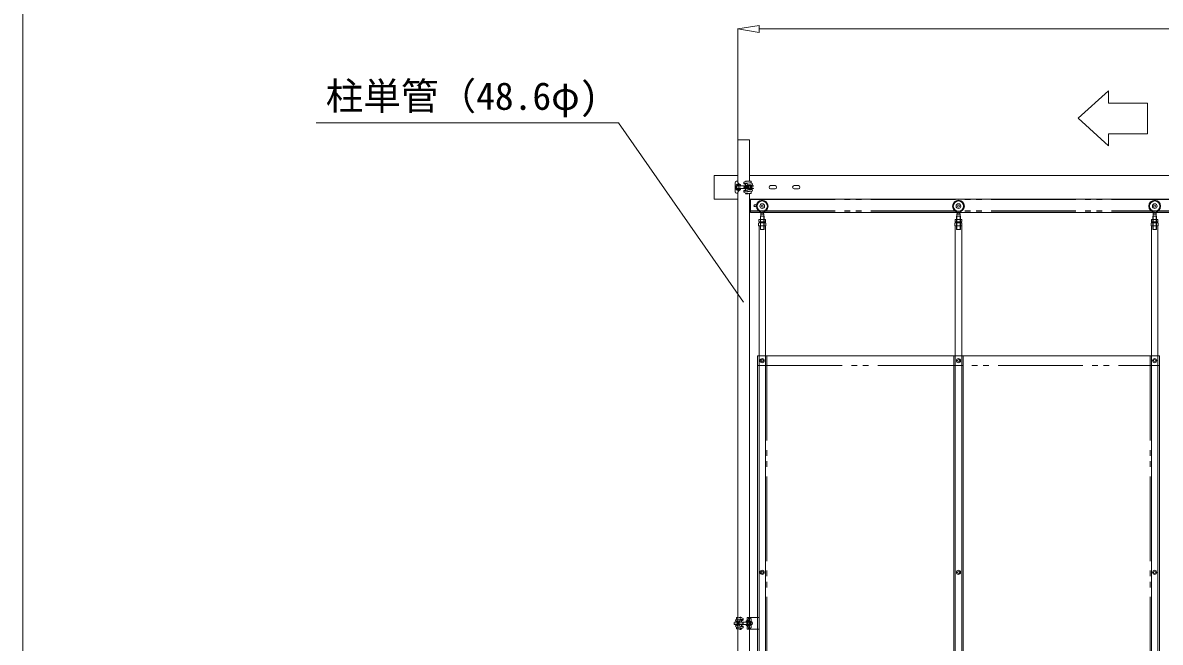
# Model space of a CAD drawing. Units: millimetres, scale not verified. Extents: x -9305 to 9305, y -6415 to 6415.
# Drawn here: x -9305 to -4464, y -846 to 1789 of the extents above; entities that cross this region are included whole.
import ezdxf
from ezdxf.enums import TextEntityAlignment as Align

# ---------------------------------------------------------------- set-up
doc = ezdxf.new("R2010")
doc.units = ezdxf.units.MM
doc.header["$LTSCALE"] = 40
doc.linetypes.add('CHAIN2', pattern=[12, 9, -1, 1, -1])
doc.linetypes.add('DOUBLE_CHAIN2', pattern=[12.8, 9, -1, 0.6, -0.6, 0.6, -1])
for name, color, linetype, lineweight in [('0-0_0', 7, 'Continuous', 9), ('0-3_CLGS-36', 7, 'Continuous', 9), ('0-6_TEXT', 7, 'Continuous', 9), ('0-9_寸法', 7, 'Continuous', 9)]:
    doc.layers.add(name, color=color, linetype=linetype, lineweight=lineweight)
doc.styles.add('ＭＳ ゴシック', font='')
doc.styles.get('ＭＳ ゴシック').set_extended_font_data('MS Gothic')

msp = doc.modelspace()

# ---------------------------------------------------------------- linework, layer by layer
at = {"layer": '0-0_0'}
for p, q in [((-9304.61, 6414.98), (-9304.61, -6414.98)), ((-4685.1, 1265.49), (-4814.04, 1382.49))]:
    msp.add_line(p, q, dxfattribs=at)
at = {"layer": '0-3_CLGS-36'}
for p, q in [((-6261.42, 1114.6), (-6261.42, 1290.44)), ((-6261.42, 1290.44), (-6212.82, 1290.44)), ((-6212.82, 1290.44), (-6212.82, 1115.49)), ((-6363.12, 1139.3), (-6261.42, 1139.3)), ((-6363.12, 1139.3), (-6363.12, 1039.3)), ((-6261.89, 1114.6), (-6267.39, 1114.6)), ((-6212.82, 1139.3), (-2711.44, 1139.3)), ((-6204.91, 1115.42), (-6204.91, 1108.16)), ((-6272.89, 1109.1), (-6272.89, 1069.5)), ((-6269.37, 1083.79), (-6269.37, 1094.8)), ((-6250.89, 1100.3), (-6268.5, 1099.42)), ((-6268.5, 1079.18), (-6250.89, 1078.3)), ((-6250.71, 1096.78), (-6268.32, 1095.9)), ((-6268.32, 1082.69), (-6250.71, 1081.81)), ((-6267.72, 1083.79), (-6267.72, 1094.8)), ((-6217.38, 1094.8), (-6267.72, 1094.8)), ((-6217.3, 1083.79), (-6267.72, 1083.79)), ((-6263.54, 1100.1), (-6263.54, 1099.66)), ((-6263.54, 1094.8), (-6263.54, 1096.14)), ((-6263.54, 1082.45), (-6263.54, 1083.8)), ((-6263.54, 1078.49), (-6263.54, 1078.93)), ((-6260.24, 1074.09), (-6260.24, 1106.15)), ((-6256.94, 1094.8), (-6256.94, 1096.47)), ((-6256.94, 1082.12), (-6256.94, 1083.8)), ((-6256.94, 1078.49), (-6256.94, 1078.6)), ((-6250.71, 1096.78), (-6250.89, 1100.3)), ((-6250.89, 1078.3), (-6250.71, 1081.81)), ((-6236.8, 1108), (-6236.8, 1106.14)), ((-6236.8, 1070.6), (-6236.8, 1072.45)), ((-6235.56, 1093.7), (-6217.54, 1093.7)), ((-6234.63, 1094.8), (-6235.51, 1093.69)), ((-6234.63, 1083.79), (-6235.51, 1084.9)), ((-6235.51, 1084.9), (-6217.49, 1084.9)), ((-6230.7, 1104.72), (-6234.98, 1105.48)), ((-6230.7, 1073.87), (-6234.98, 1073.12)), ((-6228.89, 1101.05), (-6233.16, 1101.8)), ((-6228.89, 1077.54), (-6233.16, 1076.79)), ((-6223.51, 1103.46), (-6230.7, 1104.72)), ((-6223.51, 1075.14), (-6230.7, 1073.87)), ((-6228.89, 1102.56), (-6228.89, 1095.9)), ((-6228.89, 1095.9), (-6218.05, 1095.9)), ((-6228.89, 1076.04), (-6228.89, 1082.7)), ((-6228.89, 1082.7), (-6218.05, 1082.7)), ((-6227.6, 1096.65), (-6208.64, 1096.65)), ((-6227.6, 1081.94), (-6208.64, 1081.94)), ((-6218.05, 1095.9), (-6218.06, 1096.99)), ((-6218.05, 1082.7), (-6218.06, 1081.6)), ((-6216.16, 1083.83), (-6209.42, 1083.82)), ((-6216.1, 1094.8), (-6209.42, 1094.82)), ((-6206.42, 1100.28), (-6214.49, 1100.3)), ((-6214.49, 1078.3), (-6206.42, 1078.3)), ((-6206.42, 1100.28), (-6205.09, 1098.41)), ((-6206.42, 1078.29), (-6205.08, 1080.2)), ((-6205.88, 1093.7), (-6196.86, 1093.7)), ((-6205.88, 1084.9), (-6196.86, 1084.9)), ((-6205.02, 1094.8), (-6195.81, 1094.8)), ((-6205.02, 1083.8), (-6195.81, 1083.8)), ((-6204.91, 1063.17), (-6204.91, 1070.44)), ((-6195.81, 1094.8), (-6194.74, 1093.31)), ((-6195.81, 1083.8), (-6194.74, 1085.28)), ((-6122.6, 1096.65), (-6103.64, 1096.65)), ((-6122.6, 1081.94), (-6103.64, 1081.94)), ((-6022.6, 1096.65), (-6003.64, 1096.65)), ((-6022.6, 1081.94), (-6003.64, 1081.94)), ((-6363.12, 1039.3), (-6261.42, 1039.3)), ((-6267.39, 1064), (-6261.89, 1064)), ((-6261.42, -3359.13), (-6261.42, 1064)), ((-6217.89, 1062.07), (-6217.89, 1063.44)), ((-6212.82, 1063.1), (-6212.82, -3359.13)), ((-6212.82, 1039.3), (-2711.44, 1039.3)), ((-6208.12, 982.3), (-6208.12, 1039.3)), ((-6208.12, 982.3), (-2718.14, 982.3)), ((-6164.62, 975.9), (-6151.43, 975.9)), ((-6164.62, 965.9), (-6164.62, 975.9)), ((-6164.62, 974.74), (-6151.62, 974.74)), ((-6164.12, 975.9), (-6164.12, 984.63)), ((-6152.12, 975.9), (-6152.12, 984.63)), ((-6151.62, 965.9), (-6151.62, 975.9)), ((-5329.52, 975.9), (-5316.33, 975.9)), ((-5329.52, 965.9), (-5329.52, 975.9)), ((-5329.52, 974.74), (-5316.52, 974.74)), ((-5329.02, 975.9), (-5329.02, 984.63)), ((-5317.02, 975.9), (-5317.02, 984.63)), ((-5316.52, 965.9), (-5316.52, 975.9)), ((-4494.42, 975.9), (-4481.23, 975.9)), ((-4494.42, 965.9), (-4494.42, 975.9)), ((-4494.42, 974.74), (-4481.42, 974.74)), ((-4493.92, 975.9), (-4493.92, 984.63)), ((-4481.92, 975.9), (-4481.92, 984.63)), ((-4481.42, 965.9), (-4481.42, 975.9)), ((-6170.78, 938.56), (-6173.28, 937.12)), ((-6173.28, 925.56), (-6173.28, 937.12)), ((-6143.28, 925.56), (-6173.28, 925.56)), ((-6172.14, 943.56), (-6172.14, 951.51)), ((-6171.78, 942.56), (-6144.78, 942.56)), ((-6171.78, 942.56), (-6171.78, 938.56)), ((-6171.78, 938.56), (-6144.78, 938.56)), ((-6171.72, 925.56), (-6171.72, -3298.4)), ((-6147.87, 952.51), (-6168.97, 952.51)), ((-6147.87, 942.56), (-6168.97, 942.56)), ((-6166.06, 910.05), (-6166.06, 965.9)), ((-6166.06, 965.9), (-6150.18, 965.9)), ((-6164.62, 950.9), (-6166.06, 950.9)), ((-6165.78, 937.12), (-6165.78, 925.56)), ((-6165.21, 943.56), (-6165.21, 951.51)), ((-6164.81, 908.9), (-6164.81, 965.9)), ((-6158.28, 942.56), (-6164.38, 938.66)), ((-6153.28, 942.56), (-6159.38, 938.66)), ((-6151.62, 950.9), (-6150.18, 950.9)), ((-6151.43, 908.9), (-6151.43, 965.9)), ((-6151.35, 943.56), (-6151.35, 951.51)), ((-6150.77, 937.12), (-6150.77, 925.56)), ((-6150.18, 910.05), (-6150.18, 965.9)), ((-6143.28, 937.12), (-6145.78, 938.56)), ((-6144.78, 942.56), (-6144.78, 938.56)), ((-6144.52, 925.56), (-6144.52, -3298.4)), ((-6144.42, 943.56), (-6144.42, 951.51)), ((-6143.28, 925.56), (-6143.28, 937.12)), ((-5335.68, 938.56), (-5338.18, 937.12)), ((-5338.18, 925.56), (-5338.18, 937.12)), ((-5308.18, 925.56), (-5338.18, 925.56)), ((-5337.04, 943.56), (-5337.04, 951.51)), ((-5336.68, 942.56), (-5309.68, 942.56)), ((-5336.68, 942.56), (-5336.68, 938.56)), ((-5336.68, 938.56), (-5309.68, 938.56)), ((-5336.62, 925.56), (-5336.62, -3298.4)), ((-5312.77, 952.51), (-5333.87, 952.51)), ((-5312.77, 942.56), (-5333.87, 942.56)), ((-5330.96, 910.05), (-5330.96, 965.9)), ((-5330.96, 965.9), (-5315.08, 965.9)), ((-5329.52, 950.9), (-5330.96, 950.9)), ((-5330.68, 937.12), (-5330.68, 925.56)), ((-5330.11, 943.56), (-5330.11, 951.51)), ((-5329.71, 908.9), (-5329.71, 965.9)), ((-5323.18, 942.56), (-5329.28, 938.66)), ((-5318.18, 942.56), (-5324.28, 938.66)), ((-5316.52, 950.9), (-5315.08, 950.9)), ((-5316.33, 908.9), (-5316.33, 965.9)), ((-5316.25, 943.56), (-5316.25, 951.51)), ((-5315.67, 937.12), (-5315.67, 925.56)), ((-5315.08, 910.05), (-5315.08, 965.9)), ((-5308.18, 937.12), (-5310.68, 938.56)), ((-5309.68, 942.56), (-5309.68, 938.56)), ((-5309.42, 925.56), (-5309.42, -3298.4)), ((-5309.32, 943.56), (-5309.32, 951.51)), ((-5308.18, 925.56), (-5308.18, 937.12)), ((-4500.58, 938.56), (-4503.08, 937.12)), ((-4503.08, 925.56), (-4503.08, 937.12)), ((-4473.08, 925.56), (-4503.08, 925.56)), ((-4501.94, 943.56), (-4501.94, 951.51)), ((-4501.58, 942.56), (-4474.58, 942.56)), ((-4501.58, 942.56), (-4501.58, 938.56)), ((-4501.58, 938.56), (-4474.58, 938.56)), ((-4501.52, 925.56), (-4501.52, -3298.4)), ((-4477.67, 952.51), (-4498.77, 952.51)), ((-4477.67, 942.56), (-4498.77, 942.56)), ((-4495.86, 910.05), (-4495.86, 965.9)), ((-4495.86, 965.9), (-4479.98, 965.9)), ((-4494.42, 950.9), (-4495.86, 950.9)), ((-4495.58, 937.12), (-4495.58, 925.56)), ((-4495.01, 943.56), (-4495.01, 951.51)), ((-4494.61, 908.9), (-4494.61, 965.9)), ((-4488.08, 942.56), (-4494.18, 938.66)), ((-4483.08, 942.56), (-4489.18, 938.66)), ((-4481.42, 950.9), (-4479.98, 950.9)), ((-4481.23, 908.9), (-4481.23, 965.9)), ((-4481.15, 943.56), (-4481.15, 951.51)), ((-4480.57, 937.12), (-4480.57, 925.56)), ((-4479.98, 910.05), (-4479.98, 965.9)), ((-4473.08, 937.12), (-4475.58, 938.56)), ((-4474.58, 942.56), (-4474.58, 938.56)), ((-4474.32, 925.56), (-4474.32, -3298.4)), ((-4474.22, 943.56), (-4474.22, 951.51)), ((-4473.08, 925.56), (-4473.08, 937.12)), ((-6164.81, 908.9), (-6151.43, 908.9)), ((-6151.43, 908.9), (-6150.18, 910.05)), ((-5329.71, 908.9), (-5316.33, 908.9)), ((-5316.33, 908.9), (-5315.08, 910.05)), ((-4494.61, 908.9), (-4481.23, 908.9)), ((-4481.23, 908.9), (-4479.98, 910.05)), ((-6178.12, 371.6), (-4468.02, 371.6)), ((-6178.12, 371.6), (-6178.12, -3268.4)), ((-5343.02, 371.6), (-5343.02, -3268.4)), ((-5303.12, 371.6), (-5303.12, -3268.4)), ((-4468.02, 371.6), (-4468.02, -3268.4)), ((-6276.89, -761.38), (-6276.89, -768.69)), ((-6275.92, -770.04), (-6276.89, -768.69)), ((-6267.54, -760.04), (-6275.92, -760.04)), ((-6267.54, -770.04), (-6275.92, -770.04)), ((-6266.76, -761.04), (-6274.96, -761.04)), ((-6266.76, -769.04), (-6274.96, -769.04)), ((-6267.65, -741.28), (-6267.65, -747.88)), ((-6266.28, -775.04), (-6267.49, -773.31)), ((-6266.28, -755.04), (-6267.48, -756.75)), ((-6266.28, -755.04), (-6258.94, -755.03)), ((-6257.47, -760.03), (-6263.55, -760.02)), ((-6257.42, -770), (-6263.55, -770.02)), ((-6210.55, -770.04), (-6256.38, -770.04)), ((-6210.55, -760.03), (-6256.31, -760.03)), ((-6239.83, -769.04), (-6256.21, -769.04)), ((-6239.78, -761.04), (-6256.16, -761.04)), ((-6255.7, -759.04), (-6255.69, -758.04)), ((-6245.85, -759.04), (-6255.7, -759.04)), ((-6255.7, -771.04), (-6255.69, -772.03)), ((-6245.85, -771.04), (-6255.7, -771.04)), ((-6250.85, -745.15), (-6250.85, -738.04)), ((-6250.73, -752.16), (-6244.19, -751.01)), ((-6245.85, -752.98), (-6245.85, -759.04)), ((-6245.85, -754.35), (-6241.96, -753.66)), ((-6245.85, -777.09), (-6245.85, -771.04)), ((-6244.19, -751.01), (-6240.31, -750.32)), ((-6240.62, -760.04), (-6239.83, -761.04)), ((-6240.62, -770.04), (-6239.83, -769.04)), ((-6238.65, -748.04), (-6238.65, -749.72)), ((-6226.01, -758.23), (-6225.85, -755.04)), ((-6226.01, -758.23), (-6210, -759.03)), ((-6210, -771.04), (-6226.01, -771.84)), ((-6225.85, -775.04), (-6226.01, -771.84)), ((-6225.85, -755.04), (-6209.84, -755.84)), ((-6209.84, -774.24), (-6225.85, -775.04)), ((-6221.72, -740.4), (-6171.72, -740.4)), ((-6221.72, -740.4), (-6221.72, -790.4)), ((-6220.35, -760.04), (-6220.35, -758.51)), ((-6220.35, -771.56), (-6220.35, -770.04)), ((-6217.35, -778.86), (-6217.35, -749.71)), ((-6215.85, -742.04), (-6210.85, -742.04)), ((-6214.35, -755.21), (-6214.35, -755.61)), ((-6214.35, -760.04), (-6214.35, -758.81)), ((-6214.35, -771.26), (-6214.35, -770.04)), ((-6210.55, -770.04), (-6210.55, -760.03)), ((-6209.05, -770.04), (-6209.05, -760.03)), ((-6205.85, -747.04), (-6205.85, -783.04)), ((-6267.65, -788.78), (-6267.65, -782.18)), ((-6258.94, -775.03), (-6266.27, -775.03)), ((-6255.85, -789.78), (-6255.85, -788.54)), ((-6250.85, -793.54), (-6250.85, -785.04)), ((-6250.73, -777.91), (-6244.19, -779.06)), ((-6245.85, -775.72), (-6241.96, -776.41)), ((-6244.19, -779.06), (-6240.31, -779.74)), ((-6238.65, -782.04), (-6238.65, -780.35)), ((-6221.72, -790.4), (-6171.72, -790.4)), ((-6220.35, -774.86), (-6220.35, -774.76)), ((-6210.85, -788.04), (-6215.85, -788.04)), ((-6214.35, -774.86), (-6214.35, -774.46))]:
    msp.add_line(p, q, dxfattribs=at)
at = {"layer": '0-3_CLGS-36', "linetype": 'CHAIN2'}
msp.add_line((-6234.62, 1089.3), (-6201.62, 1089.3), dxfattribs=at)
at = {"layer": '0-3_CLGS-36', "linetype": 'DOUBLE_CHAIN2'}
for p, q in [((-6208.12, 1037.7), (-2718.14, 1037.7)), ((-6208.12, 988.3), (-2718.14, 988.3)), ((-6208.12, 983.9), (-2718.14, 983.9)), ((-6138.12, 371.6), (-6138.12, -3268.4)), ((-5343.12, 371.6), (-5343.12, -3268.4)), ((-5303.02, 371.6), (-5303.02, -3268.4)), ((-4508.02, 371.6), (-4508.02, -3268.4)), ((-6178.12, 331.6), (-4468.02, 331.6))]:
    msp.add_line(p, q, dxfattribs=at)
at = {"layer": '0-3_CLGS-36'}
for points in [[(-6222.54, 1114.6), (-6228.89, 1114.6), (-6227.79, 1115.7), (-6218.99, 1115.7), (-6218.03, 1115.14)], [(-6222.54, 1064), (-6228.06, 1064), (-6228.89, 1063.17), (-6228.89, 1062.07), (-6228.06, 1061.24), (-6218.71, 1061.24), (-6217.89, 1062.07)], [(-6164.81, 908.9), (-6166.06, 910.05), (-6150.18, 910.05)], [(-5329.71, 908.9), (-5330.96, 910.05), (-5315.08, 910.05)], [(-4494.61, 908.9), (-4495.86, 910.05), (-4479.98, 910.05)], [(-6251.62, -742.04), (-6245.85, -742.04), (-6246.85, -741.04), (-6254.85, -741.04), (-6255.72, -741.54)], [(-6251.62, -788.04), (-6246.6, -788.04), (-6245.85, -788.78), (-6245.85, -789.78), (-6246.6, -790.54), (-6255.1, -790.54), (-6255.85, -789.78)]]:
    msp.add_lwpolyline(points, dxfattribs=at)
for points in [[(-6254.74, 1102.03), (-6254.74, 1100.93), (-6255.56, 1100.1), (-6264.91, 1100.1), (-6265.74, 1100.93), (-6265.74, 1102.03), (-6264.91, 1102.85), (-6255.56, 1102.85)], [(-6254.74, 1078.21), (-6254.74, 1078.49), (-6265.74, 1078.49), (-6265.74, 1078.21), (-6264.91, 1077.39), (-6255.56, 1077.39)], [(-6222.35, -753.46), (-6222.35, -754.46), (-6221.6, -755.21), (-6213.1, -755.21), (-6212.35, -754.46), (-6212.35, -753.46), (-6213.1, -752.71), (-6221.6, -752.71)], [(-6222.35, -775.11), (-6222.35, -774.86), (-6212.35, -774.86), (-6212.35, -775.11), (-6213.1, -775.86), (-6221.6, -775.86)]]:
    msp.add_lwpolyline(points, close=True, dxfattribs=at)
for centre, radius in [((-6158.12, 1008.9), 25), ((-6158.12, 1008.9), 22), ((-6158.12, 1008.9), 10), ((-5323.02, 1008.9), 25), ((-5323.02, 1008.9), 22), ((-5323.02, 1008.9), 10), ((-4487.92, 1008.9), 25), ((-4487.92, 1008.9), 22), ((-4487.92, 1008.9), 10), ((-6188.12, 1010.8), 5), ((-6158.12, 1008.9), 4.65), ((-5323.02, 1008.9), 4.65), ((-4487.92, 1008.9), 4.65), ((-6158.12, 351.6), 9), ((-6158.12, 351.6), 4.75), ((-6158.12, 351.6), 4.5), ((-5323.12, 351.6), 9), ((-5323.02, 351.6), 9), ((-5323.02, 351.6), 4.75), ((-5323.12, 351.6), 4.5), ((-5323.02, 351.6), 4.5), ((-4488.02, 351.6), 9), ((-4487.92, 351.6), 4.75), ((-4487.92, 351.6), 4.75), ((-4488.02, 351.6), 4.5), ((-6158.12, -548.4), 9), ((-6158.12, -548.4), 4.75), ((-6158.12, -548.4), 4.5), ((-5323.12, -548.4), 9), ((-5323.02, -548.4), 9), ((-5323.02, -548.4), 4.75), ((-5323.12, -548.4), 4.5), ((-5323.02, -548.4), 4.5), ((-4488.02, -548.4), 9), ((-4487.92, -548.4), 4.75), ((-4487.92, -548.4), 4.75), ((-4488.02, -548.4), 4.5), ((-6205.85, -765.22), 7)]:
    msp.add_circle(centre, radius, dxfattribs=at)
for centre, radius, start, end in [((-6267.39, 1109.1), 5.5, 90, 180), ((-6248.1, 1113.82), 13.81, 176.794, 258.343), ((-6209.6, 1026.89), 88.66, 86.966, 105.577), ((-6268.27, 1094.8), 4.62, 92.862, 180), ((-6268.27, 1083.79), 4.62, 180, 267.138), ((-6267.39, 1069.5), 5.5, 180, 270), ((-6268.27, 1094.8), 1.1, 92.862, 180), ((-6268.27, 1083.79), 1.1, 180, 267.138), ((-6248.1, 1064.77), 13.81, 101.657, 183.206), ((-6242.14, 1089.3), 11.28, 150.771, 209.229), ((-6232.4, 1108), 4.4, 99.411, 180), ((-6234.6, 1107.64), 2.2, 180, 260.017), ((-6232.4, 1106.14), 4.4, 180, 260.017), ((-6232.4, 1072.45), 4.4, 99.983, 180), ((-6234.6, 1070.95), 2.2, 99.983, 180), ((-6232.4, 1070.6), 4.4, 180, 260.589), ((-6156.6, 67.89), 1041.39, 92.659, 94.388), ((-6204.78, 1089.47), 31.06, 172.183, 188.468), ((-6197.37, 1343.12), 272.78, 261.986, 268.416), ((-6204.09, 1089.47), 31.06, 170.12, 190.535), ((-6226.12, 1089.3), 7.5, 101.415, 258.585), ((-6209.6, 1151.7), 88.66, 254.423, 273.034), ((-6231.09, 1102.56), 2.2, 0, 80.017), ((-6231.09, 1076.04), 2.2, 279.983, 0), ((-6224.66, 1096.96), 6.6, 0.278, 80.017), ((-6224.66, 1081.64), 6.6, 279.983, 359.722), ((-6186.74, 1089.47), 31.06, 166.425, 193.588), ((-6226.04, 1089.37), 11.33, 330.761, 28.637), ((-6219.26, 1078.56), 6.12, 357.566, 59.463), ((-6220.96, 1100.94), 7.84, 308.389, 355.348), ((-6225.08, 1089.32), 16.6, 340.649, 19.351), ((-6215.53, 1076.92), 9.22, 8.566, 48.462), ((-6218, 1102.94), 11.88, 316.626, 347.111), ((-6210.12, 1089.3), 7.5, 281.415, 78.585), ((-6204.36, 1108.16), 0.552, 180, 253.628), ((-6204.36, 1070.44), 0.552, 106.372, 180), ((-6206.24, 1101.74), 6.13, 0.612, 73.628), ((-6206.24, 1076.85), 6.13, 286.372, 359.388), ((-6207.73, 1102.26), 7.64, 298.813, 356.622), ((-6207.73, 1076.34), 7.64, 3.378, 61.187), ((-6121.12, 1089.3), 7.5, 101.415, 258.585), ((-6105.12, 1089.3), 7.5, 281.415, 78.585), ((-6021.12, 1089.3), 7.5, 101.415, 258.585), ((-6005.12, 1089.3), 7.5, 281.415, 78.585), ((-6168.67, 946.05), 6.46, 57.58, 122.42), ((-6168.67, 949.01), 6.46, 237.58, 302.42), ((-6170.91, 928.74), 9.81, 58.521, 89.241), ((-6158.28, 918.32), 20.24, 68.229, 111.771), ((-6158.28, 928.02), 24.49, 73.565, 106.435), ((-6158.28, 967.05), 24.49, 253.565, 286.435), ((-6147.89, 946.01), 6.5, 57.795, 122.205), ((-6147.89, 949.06), 6.5, 237.795, 302.205), ((-6145.65, 928.74), 9.81, 90.759, 121.479), ((-5333.57, 946.05), 6.46, 57.58, 122.42), ((-5333.57, 949.01), 6.46, 237.58, 302.42), ((-5335.81, 928.74), 9.81, 58.521, 89.241), ((-5323.18, 918.32), 20.24, 68.229, 111.771), ((-5323.18, 928.02), 24.49, 73.565, 106.435), ((-5323.18, 967.05), 24.49, 253.565, 286.435), ((-5312.79, 946.01), 6.5, 57.795, 122.205), ((-5312.79, 949.06), 6.5, 237.795, 302.205), ((-5310.55, 928.74), 9.81, 90.759, 121.479), ((-4498.47, 946.06), 6.46, 57.58, 122.42), ((-4498.47, 949.02), 6.46, 237.58, 302.42), ((-4500.71, 928.75), 9.81, 58.521, 89.241), ((-4488.08, 918.32), 20.24, 68.229, 111.771), ((-4488.08, 928.02), 24.49, 73.565, 106.435), ((-4488.08, 967.05), 24.49, 253.565, 286.435), ((-4477.69, 946.01), 6.5, 57.795, 122.205), ((-4477.69, 949.06), 6.5, 237.795, 302.205), ((-4475.45, 928.75), 9.81, 90.759, 121.479), ((-6266.44, -753.72), 5.57, 106.372, 179.388), ((-6265.08, -753.25), 6.94, 183.378, 241.187), ((-6265.08, -776.82), 6.94, 118.813, 176.622), ((-6268.15, -747.88), 0.5, 286.372, 0), ((-6263.38, -821.77), 80.6, 74.423, 93.034), ((-6311.56, -1693.59), 946.72, 85.612, 87.341), ((-6255.75, -752.63), 10.8, 192.889, 223.374), ((-6257.99, -776.29), 8.38, 131.538, 171.434), ((-6249.31, -765.02), 15.09, 160.649, 199.351), ((-6254.6, -774.79), 5.56, 120.537, 182.434), ((-6253.05, -754.45), 7.12, 184.652, 231.611), ((-6248.43, -764.97), 10.3, 151.363, 209.239), ((-6284.16, -764.88), 28.24, 346.412, 13.575), ((-6249.69, -758.07), 6, 99.983, 179.722), ((-6249.69, -772), 6, 180.278, 260.017), ((-6243.85, -752.98), 2, 99.983, 180), ((-6242.65, -748.04), 4, 0, 80.589), ((-6242.65, -749.72), 4, 279.983, 0), ((-6268.39, -764.88), 28.24, 349.465, 9.88), ((-6240.65, -748.36), 2, 279.983, 0), ((-6267.76, -764.88), 28.24, 351.532, 7.817), ((-6228.38, -742.74), 12.56, 281.657, 3.206), ((-6233.8, -765.04), 10.25, 330.771, 29.229), ((-6210.85, -747.04), 5, 0, 90), ((-6210.05, -760.03), 1, 0, 87.138), ((-6210.05, -770.04), 1, 272.862, 0), ((-6210.05, -760.03), 4.2, 0, 87.138), ((-6210.05, -770.04), 4.2, 272.862, 0), ((-6205.62, -757.61), 1, 90, 180), ((-6266.44, -776.35), 5.57, 180.612, 253.628), ((-6268.15, -782.18), 0.5, 0, 73.628), ((-6274.5, -534.29), 247.98, 271.584, 278.014), ((-6263.38, -708.3), 80.6, 266.966, 285.577), ((-6243.85, -777.09), 2, 180, 260.017), ((-6242.65, -782.04), 4, 279.411, 0), ((-6242.65, -780.35), 4, 0, 80.017), ((-6240.65, -781.71), 2, 0, 80.017), ((-6228.38, -787.33), 12.56, 356.794, 78.343), ((-6210.85, -783.04), 5, 270, 0), ((-6205.62, -775.61), 1, 180, 270)]:
    msp.add_arc(centre, radius, start, end, dxfattribs=at)
at = {"layer": '0-6_TEXT'}
for p in [(-8056.69, 1363.62), (-6237.27, 600.96)]:
    msp.add_line(p, (-6769.4, 1363.62), dxfattribs=at)
msp.add_lwpolyline([(-4814.04, 1382.49), (-4685.1, 1499.25), (-4685.1, 1447.56), (-4518.46, 1447.56), (-4518.46, 1317.18), (-4685.1, 1317.18), (-4685.1, 1265.49)], dxfattribs=at)
at = {"layer": '0-9_寸法', "color": 134}
for p, q in [((-6171.42, 1777.81), (-6261.42, 1762.81)), ((-6261.42, 1762.81), (-6171.42, 1747.81)), ((-6171.42, 1777.81), (-6171.42, 1747.81))]:
    msp.add_line(p, q, dxfattribs=at)
at = {"layer": '0-9_寸法'}
for p, q in [((-6261.42, 1292.44), (-6261.42, 1763.81)), ((-6171.42, 1762.81), (-2752.84, 1762.81))]:
    msp.add_line(p, q, dxfattribs=at)

# ---------------------------------------------------------------- texts
at = {"layer": '0-6_TEXT', "style": 'ＭＳ ゴシック'}
msp.add_text('柱単管（48.6φ)', height=117.3, dxfattribs=at).set_placement((-8015.36, 1383.38), align=Align.BOTTOM_LEFT)

doc.saveas('drawing.dxf')
